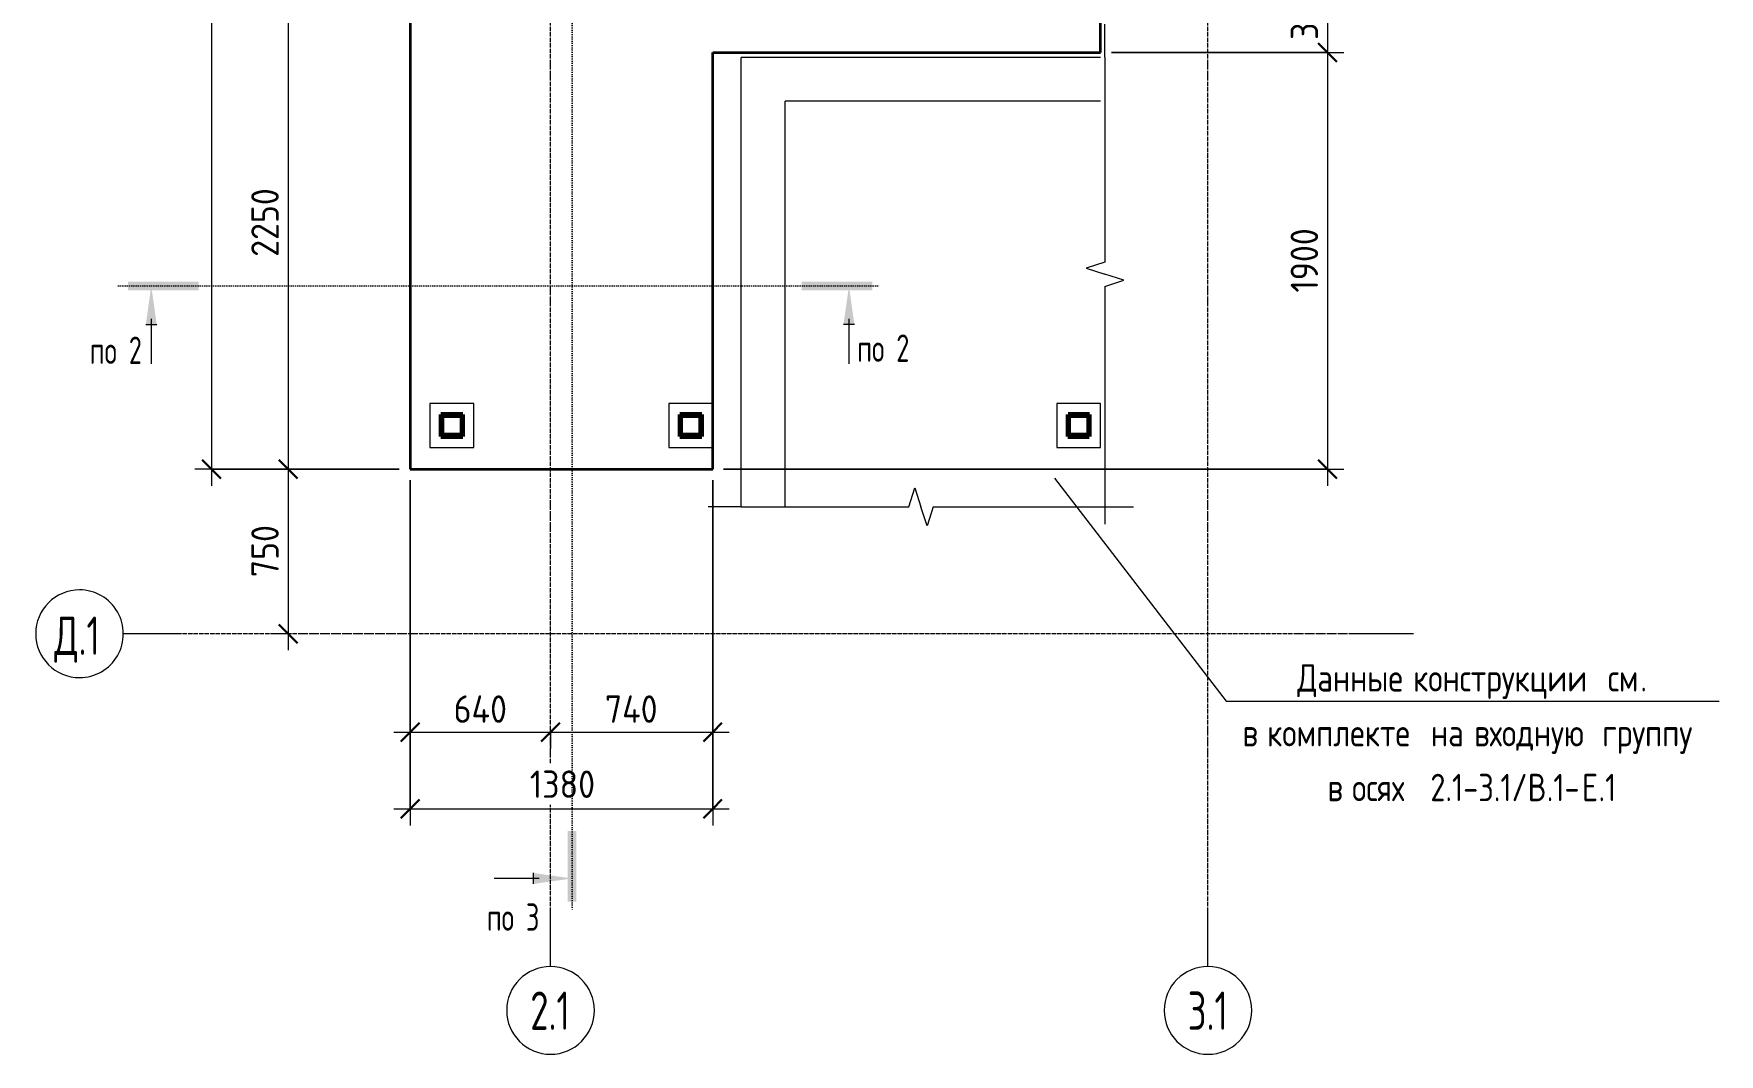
# Model space of a CAD drawing. Header units: millimetres. Extents: x 573 to 56472, y -2796 to 52567.
# Drawn here: x 28262 to 35953, y 43477 to 48131 of the extents above; entities that cross this region are included whole.
import ezdxf

# ---------------------------------------------------------------- set-up
doc = ezdxf.new("R2010")
doc.units = ezdxf.units.MM
for name, pattern in [('01 Штриховая _2 мм_', [3, 2, -1]), ('01 Штриховая _4 мм_', [6, 3.5, -2.5]), ('02 Штрихпунктирная _20 мм_', [25, 20, -2.5, 0, -2.5]), ('04 Пунктир 10мм', [10, 0, -10])]:
    doc.linetypes.add(name, pattern=pattern)
for name, color, linetype, lineweight in [('AA_Dim', 7, 'Continuous', 9), ('AA_Dim-50', 7, 'Continuous', 9), ('AA_Linii', 7, 'Continuous', 9), ('AA_Oformlenie', 7, 'Continuous', 9), ('AA_Razrez', 7, 'Continuous', 9), ('AA_Vinoska', 7, 'Continuous', 9), ('AF_Perekritie_Опалубка', 253, 'Continuous', 20), ('KR_Colonna_KG', 7, 'Continuous', 20), ('Оси', 7, 'Continuous', 9)]:
    doc.layers.add(name, color=color, linetype=linetype, lineweight=lineweight)
doc.styles.add('GOST Common', font='GOST_Common.ttf', dxfattribs={"width": 0.85, "height": 125})
doc.styles.add('ISOCPEUR', font='isocpeur.TTF', dxfattribs={"width": 0.7, "height": 175})
doc.styles.add('ISOCPEUR_1', font='isocpeur.TTF', dxfattribs={"width": 0.9, "height": 125})
doc.styles.add('ISOCPEUR_3', font='isocpeur.TTF', dxfattribs={"width": 0.7, "height": 125})
doc.dimstyles.new('00_Точн_3_знака__прозр_', dxfattribs={"dimscale": 304.8, "dimtxt": 125.344371, "dimasz": 0.278871, "dimexe": 0.246063, "dimexo": 0.164042, "dimgap": 0.016404, "dimtad": 1, "dimdec": 3, "dimrnd": 0.001, "dimdsep": 46, "dimtxsty": 'ISOCPEUR_1', "dimblk1": 'OBLIQUE', "dimblk2": 'OBLIQUE', "dimsah": 1, "dimcen": 0.09, "dimdle": 0.246063, "dimazin": 0, "dimtfac": 1, "dimtdec": 4, "dimtix": 1, "dimtmove": 0, "dimatfit": 3, "dimfxl": 1, "dimtvp": 1, "dimtolj": 1, "dimtzin": 0, "dimlwd": 18, "dimlwe": 18, "dimarcsym": 2})
doc.dimstyles.new('01_Точн_3_знака__непрозр_', dxfattribs={"dimscale": 304.8, "dimtxt": 125.344371, "dimasz": 0.278871, "dimexe": 0.246063, "dimexo": 0.164042, "dimgap": 0.04101, "dimtad": 1, "dimdec": 3, "dimrnd": 0.001, "dimdsep": 46, "dimtxsty": 'ISOCPEUR_1', "dimblk1": 'OBLIQUE', "dimblk2": 'OBLIQUE', "dimsah": 1, "dimcen": 0.09, "dimdle": 0.246063, "dimazin": 0, "dimtfac": 1, "dimtdec": 4, "dimtix": 1, "dimtmove": 0, "dimatfit": 3, "dimfxl": 1, "dimtvp": 1, "dimtfill": 1, "dimtolj": 1, "dimtzin": 0, "dimlwd": 18, "dimlwe": 18, "dimarcsym": 2})

# ---------------------------------------------------------------- blocks, each defined once
blk = doc.blocks.new('243_Профиль гнутый сварной квадратный _НесКол_2ур_ - 100х5-3712451-Схема расположения перекрытия на отм_ -0_070 входной группы в осях 1_1-3_1_Д_1-Ж_1')
at = {"layer": 'KR_Colonna_KG', "linetype": '01 Штриховая _4 мм_', "lineweight": 9}
h = blk.add_hatch(color=256, dxfattribs=at)
h.paths.add_polyline_path([(-50, -50), (50, -50), (50, 50), (-50, 50)])
h.paths.add_polyline_path([(45, -45), (-45, -45), (-45, 45), (45, 45)])
at = {"layer": 'KR_Colonna_KG', "linetype": '01 Штриховая _2 мм_', "lineweight": 60}
for p, q in [((-50, 50), (-50, -50)), ((50, 50), (-50, 50)), ((-45, -45), (-45, 45)), ((-45, 45), (45, 45)), ((45, 45), (45, -45)), ((50, -50), (50, 50)), ((-50, -50), (50, -50)), ((45, -45), (-45, -45))]:
    blk.add_line(p, q, dxfattribs=at)
blk = doc.blocks.new('011_ЛинияОбрыва _ЭлУзла_Линия_ - Тип 1-3731940-Схема расположения перекрытия на отм_ -0_070 входной группы в осях 1_1-3_1_Д_1-Ж_1')
at = {"layer": 'AA_Oformlenie'}
for p, q in [((0, 0), (765, 0)), ((876.3, 0), (1640, 0))]:
    blk.add_line(p, q, dxfattribs=at)
blk = doc.blocks.new('011_ЛинияОбрыва _ЭлУзла_Линия_ - Тип 1-3731897-Схема расположения перекрытия на отм_ -0_070 входной группы в осях 1_1-3_1_Д_1-Ж_1')
at = {"layer": 'AA_Oformlenie'}
for p, q in [((0, 0), (935, 0)), ((1046.3, 0), (1980, 0))]:
    blk.add_line(p, q, dxfattribs=at)
blk = doc.blocks.new('Ось сетки - d_4мм-2765513-Схема расположения перекрытия на отм_ -0_070 входной группы в осях 1_1-3_1_Д_1-Ж_1')
at = {"layer": 'Оси'}
for start, end in [(360, 180), (360, 180), (180, 360), (180, 360)]:
    blk.add_arc((0, 0), 4, start, end, dxfattribs=at)
blk = doc.blocks.new('DIMBLOCK68-Схема расположения перекрытия на отм_ -0_070 входной группы в осях 1_1-3_1_Д_1-Ж_1')
at = {"layer": 'AA_Dim-50', "lineweight": 18}
for p, q in [((29433.2, 48395), (29348.1, 48395)), ((29423.1, 48395), (29423.1, 46145)), ((29423.1, 48395), (29433.2, 48395)), ((29930.4, 46145), (29348.1, 46145)), ((29423.1, 46145), (29930.4, 46145))]:
    blk.add_line(p, q, dxfattribs=at)
at = {"layer": 'AA_Dim-50', "lineweight": 30}
for p, q in [((29423.1, 48395), (29380.6, 48437.5)), ((29423.1, 48395), (29465.6, 48352.5)), ((29423.1, 46145), (29380.6, 46187.5)), ((29423.1, 46145), (29465.6, 46102.5))]:
    blk.add_line(p, q, dxfattribs=at)
at = {"layer": 'AA_Dim-50', "color": 0, "lineweight": 18, "insert": (29255.3, 47113.9), "char_height": 125, "width": 374.614, "attachment_point": 1, "rotation": 90, "line_spacing_factor": 1.135194, "style": 'ISOCPEUR_1'}
blk.add_mtext('2250', dxfattribs=at)
blk = doc.blocks.new('_Oblique')
at = {"color": 0, "linetype": 'ByBlock', "lineweight": -2}
blk.add_line((-0.5, -0.5), (0.5, 0.5), dxfattribs=at)
blk = doc.blocks.new('DIMBLOCK69-Схема расположения перекрытия на отм_ -0_070 входной группы в осях 1_1-3_1_Д_1-Ж_1')
at = {"layer": 'AA_Dim-50', "lineweight": 30}
for p, q in [((29423.1, 46145), (29380.6, 46187.5)), ((29423.1, 46145), (29465.6, 46102.5)), ((29423.1, 45395), (29380.6, 45437.5)), ((29423.1, 45395), (29465.6, 45352.5))]:
    blk.add_line(p, q, dxfattribs=at)
at = {"layer": 'AA_Dim-50', "lineweight": 18}
for p, q in [((29930.4, 46145), (29348.1, 46145)), ((29423.1, 46145), (29423.1, 45320)), ((29423.1, 46145), (29930.4, 46145)), ((29433.2, 45395), (29348.1, 45395)), ((29423.1, 45395), (29433.2, 45395))]:
    blk.add_line(p, q, dxfattribs=at)
at = {"layer": 'AA_Dim-50', "color": 0, "lineweight": 18, "insert": (29255.3, 45652.9), "char_height": 125, "width": 280.961, "attachment_point": 1, "rotation": 90, "line_spacing_factor": 1.135194, "style": 'ISOCPEUR_1'}
blk.add_mtext('750', dxfattribs=at)
blk = doc.blocks.new('DIMBLOCK70-Схема расположения перекрытия на отм_ -0_070 входной группы в осях 1_1-3_1_Д_1-Ж_1')
at = {"layer": 'AA_Dim-50', "lineweight": 30}
for p, q in [((29073.1, 50965), (29030.6, 51007.5)), ((29073.1, 50965), (29115.6, 50922.5)), ((29073.1, 46145), (29030.6, 46187.5)), ((29073.1, 46145), (29115.6, 46102.5))]:
    blk.add_line(p, q, dxfattribs=at)
at = {"layer": 'AA_Dim-50', "lineweight": 18}
for p, q in [((29073.1, 51040), (29073.1, 46070)), ((30530.4, 50965), (28998.1, 50965)), ((29073.1, 50965), (30530.4, 50965)), ((29930.4, 46145), (28998.1, 46145)), ((29073.1, 46145), (29930.4, 46145))]:
    blk.add_line(p, q, dxfattribs=at)
at = {"layer": 'AA_Dim-50', "color": 0, "lineweight": 18, "insert": (28905.3, 48394.2), "char_height": 125, "width": 385.966, "attachment_point": 1, "rotation": 90, "line_spacing_factor": 1.135194, "style": 'ISOCPEUR_1'}
blk.add_mtext('4820', dxfattribs=at)
blk = doc.blocks.new('DIMBLOCK71-Схема расположения перекрытия на отм_ -0_070 входной группы в осях 1_1-3_1_Д_1-Ж_1')
at = {"layer": 'AA_Dim-50', "lineweight": 18}
for p, q in [((29980.4, 46095), (29980.4, 44871.1)), ((29980.4, 44946.1), (29980.4, 46095)), ((29905.4, 44946.1), (30620.4, 44946.1)), ((30620.4, 44956.2), (30620.4, 44871.1)), ((30620.4, 44946.1), (30620.4, 44956.2))]:
    blk.add_line(p, q, dxfattribs=at)
at = {"layer": 'AA_Dim-50', "lineweight": 30}
for p, q in [((29980.4, 44946.1), (29937.9, 44903.6)), ((29980.4, 44946.1), (30022.9, 44988.6)), ((30620.4, 44946.1), (30577.9, 44903.6)), ((30620.4, 44946.1), (30662.9, 44988.6))]:
    blk.add_line(p, q, dxfattribs=at)
at = {"layer": 'AA_Dim-50', "color": 0, "lineweight": 18, "insert": (30178.6, 45113.9), "char_height": 125, "width": 292.313, "attachment_point": 1, "line_spacing_factor": 1.135194, "style": 'ISOCPEUR_1'}
blk.add_mtext('640', dxfattribs=at)
blk = doc.blocks.new('DIMBLOCK72-Схема расположения перекрытия на отм_ -0_070 входной группы в осях 1_1-3_1_Д_1-Ж_1')
at = {"layer": 'AA_Dim-50', "lineweight": 18}
for p, q in [((31360.4, 46095), (31360.4, 44871.1)), ((31360.4, 44946.1), (31360.4, 46095)), ((30620.4, 44956.2), (30620.4, 44871.1)), ((30620.4, 44946.1), (30620.4, 44956.2)), ((30620.4, 44946.1), (31435.4, 44946.1))]:
    blk.add_line(p, q, dxfattribs=at)
at = {"layer": 'AA_Dim-50', "lineweight": 30}
for p, q in [((30620.4, 44946.1), (30577.9, 44903.6)), ((30620.4, 44946.1), (30662.9, 44988.6)), ((31360.4, 44946.1), (31317.9, 44903.6)), ((31360.4, 44946.1), (31402.9, 44988.6))]:
    blk.add_line(p, q, dxfattribs=at)
at = {"layer": 'AA_Dim-50', "color": 0, "lineweight": 18, "insert": (30868.6, 45113.9), "char_height": 125, "width": 292.313, "attachment_point": 1, "line_spacing_factor": 1.135194, "style": 'ISOCPEUR_1'}
blk.add_mtext('740', dxfattribs=at)
blk = doc.blocks.new('DIMBLOCK73-Схема расположения перекрытия на отм_ -0_070 входной группы в осях 1_1-3_1_Д_1-Ж_1')
at = {"layer": 'AA_Dim-50', "lineweight": 18}
for p, q in [((29980.4, 46095), (29980.4, 44521.1)), ((29980.4, 44596.1), (29980.4, 46095)), ((31360.4, 46095), (31360.4, 44521.1)), ((31360.4, 44596.1), (31360.4, 46095)), ((29905.4, 44596.1), (31435.4, 44596.1))]:
    blk.add_line(p, q, dxfattribs=at)
at = {"layer": 'AA_Dim-50', "lineweight": 30}
for p, q in [((29980.4, 44596.1), (30022.9, 44638.6)), ((31360.4, 44596.1), (31402.9, 44638.6)), ((29980.4, 44596.1), (29937.9, 44553.6)), ((31360.4, 44596.1), (31317.9, 44553.6))]:
    blk.add_line(p, q, dxfattribs=at)
at = {"layer": 'AA_Dim-50', "color": 0, "lineweight": 18, "insert": (30526.2, 44771.4), "char_height": 125, "width": 346.234, "attachment_point": 1, "line_spacing_factor": 1.135194, "style": 'ISOCPEUR_1', "bg_fill": 3, "box_fill_scale": 1.25, "bg_fill_color": 256, "bg_fill_true_color": 13158600, "bg_fill_transparency": 0}
blk.add_mtext('1380', dxfattribs=at)
blk = doc.blocks.new('DIMBLOCK76-Схема расположения перекрытия на отм_ -0_070 входной группы в осях 1_1-3_1_Д_1-Ж_1')
at = {"layer": 'AA_Dim-50', "lineweight": 18}
for p, q in [((34175.6, 48395), (34090.5, 48395)), ((34165.5, 48395), (34165.5, 48045)), ((34165.5, 48395), (34175.6, 48395)), ((33180.4, 48045), (34240.5, 48045)), ((34165.5, 48045), (33180.4, 48045))]:
    blk.add_line(p, q, dxfattribs=at)
at = {"layer": 'AA_Dim-50', "lineweight": 30}
for p, q in [((34165.5, 48395), (34123, 48437.5)), ((34165.5, 48395), (34208, 48352.5)), ((34165.5, 48045), (34123, 48087.5)), ((34165.5, 48045), (34208, 48002.5))]:
    blk.add_line(p, q, dxfattribs=at)
at = {"layer": 'AA_Dim-50', "color": 0, "lineweight": 18, "insert": (33997.7, 48102.9), "char_height": 125, "width": 280.961, "attachment_point": 1, "rotation": 90, "line_spacing_factor": 1.135194, "style": 'ISOCPEUR_1'}
blk.add_mtext('350', dxfattribs=at)
blk = doc.blocks.new('DIMBLOCK77-Схема расположения перекрытия на отм_ -0_070 входной группы в осях 1_1-3_1_Д_1-Ж_1')
at = {"layer": 'AA_Dim-50', "lineweight": 30}
for p, q in [((34165.5, 48045), (34123, 48087.5)), ((34165.5, 48045), (34208, 48002.5)), ((34165.5, 46145), (34123, 46187.5)), ((34165.5, 46145), (34208, 46102.5))]:
    blk.add_line(p, q, dxfattribs=at)
at = {"layer": 'AA_Dim-50', "lineweight": 18}
for p, q in [((33180.4, 48045), (34240.5, 48045)), ((34165.5, 48045), (33180.4, 48045)), ((34165.5, 48045), (34165.5, 46070)), ((31410.4, 46145), (34240.5, 46145)), ((34165.5, 46145), (31410.4, 46145))]:
    blk.add_line(p, q, dxfattribs=at)
at = {"layer": 'AA_Dim-50', "color": 0, "lineweight": 18, "insert": (33997.7, 46950.7), "char_height": 125, "width": 346.234, "attachment_point": 1, "rotation": 90, "line_spacing_factor": 1.135194, "style": 'ISOCPEUR_1'}
blk.add_mtext('1900', dxfattribs=at)
blk = doc.blocks.new('Разрез - Номер узла_ сзади-394133-Схема расположения перекрытия на отм_ -0_070 входной группы в осях 1_1-3_1_Д_1-Ж_1')
at = {"layer": 'AA_Razrez'}
for points in [[(7.33, 0.4), (7.33, -0.39), (0.87, -0.39), (0.87, 0.4)], [(3.5, -3.53), (2.5, -3.53), (3, 0)]]:
    blk.add_hatch(color=256, dxfattribs=at).paths.add_polyline_path(points)
for p, q in [((3, -3), (3, -7.1)), ((2.5, -3.53), (3.5, -3.53))]:
    blk.add_line(p, q, dxfattribs=at)
blk = doc.blocks.new('Разрез - Номер узла_ спереди-394134-Схема расположения перекрытия на отм_ -0_070 входной группы в осях 1_1-3_1_Д_1-Ж_1')
at = {"layer": 'AA_Razrez'}
for points in [[(7.33, 0.4), (7.33, -0.39), (0.87, -0.39), (0.87, 0.4)], [(3.5, -3.53), (2.5, -3.53), (3, 0)]]:
    blk.add_hatch(color=256, dxfattribs=at).paths.add_polyline_path(points)
for p, q in [((3, -3), (3, -7.1)), ((2.5, -3.53), (3.5, -3.53))]:
    blk.add_line(p, q, dxfattribs=at)
blk = doc.blocks.new('010_Текст с выноской - Текст 3 строки-3731975-Схема расположения перекрытия на отм_ -0_070 входной группы в осях 1_1-3_1_Д_1-Ж_1')
at = {"layer": 'AA_Vinoska'}
blk.add_line((-22.5, 0), (22.5, 0), dxfattribs=at)

msp = doc.modelspace()

# ---------------------------------------------------------------- linework, layer by layer
at = {"layer": 'AA_Linii', "linetype": '01 Штриховая _2 мм_', "lineweight": 20}
for p, q in [((31490.4423, 45975.4645), (31490.4423, 48025)), ((31490.4423, 48025), (33130.4423, 48025)), ((31690.4423, 47825), (33130.4423, 47825)), ((31690.4423, 45973.4921), (31690.4423, 47825))]:
    msp.add_line(p, q, dxfattribs=at)
at = {"layer": 'AA_Linii', "lineweight": 20}
for p, q in [((30270.4423, 46445), (30070.4423, 46445)), ((30070.4423, 46445), (30070.4423, 46245)), ((30270.4423, 46245), (30270.4423, 46445)), ((31360.4423, 46445), (31160.4423, 46445)), ((31160.4423, 46445), (31160.4423, 46245)), ((31360.4423, 46245), (31360.4423, 46445)), ((33130.4423, 46445), (32930.4423, 46445)), ((32930.4423, 46445), (32930.4423, 46245)), ((33130.4423, 46245), (33130.4423, 46445)), ((30070.4423, 46245), (30270.4423, 46245)), ((31160.4423, 46245), (31360.4423, 46245)), ((32930.4423, 46245), (33130.4423, 46245))]:
    msp.add_line(p, q, dxfattribs=at)
at = {"layer": 'AA_Razrez', "linetype": '04 Пунктир 10мм'}
msp.add_line((28648.7653, 46981.253), (32132.2375, 46981.253), dxfattribs=at)
at = {"layer": 'AA_Vinoska'}
for p, q in [((33150.4423, 48025), (33150.4423, 48175)), ((33150.4423, 47090), (33063.8398, 47062.5)), ((33063.8398, 47062.5), (33150.4423, 47035)), ((33237.0925, 47006.8457), (33150.4423, 47035)), ((33150.4423, 46978.6913), (33237.0925, 47006.8457)), ((32920.0811, 46104.6206), (33703.4493, 45087.2702)), ((32255.4423, 45973.4921), (32282.9423, 46060.0947)), ((32282.9423, 46060.0947), (32310.4423, 45973.4921)), ((33150.4423, 46045), (33150.4423, 45895)), ((31490.4423, 45973.4921), (31340.4423, 45973.4921)), ((32338.5967, 45886.842), (32310.4423, 45973.4921)), ((32366.751, 45973.4921), (32338.5967, 45886.842)), ((33130.4423, 45973.4921), (33280.4423, 45973.4921))]:
    msp.add_line(p, q, dxfattribs=at)
at = {"layer": 'AF_Perekritie_Опалубка', "lineweight": 35}
for p, q in [((33130.4423, 48045), (33130.4423, 50965)), ((29980.4423, 49475), (29980.4423, 46145)), ((31360.4423, 46145), (31360.4423, 48045)), ((31360.4423, 48045), (33130.4423, 48045)), ((29980.4423, 46145), (31360.4423, 46145))]:
    msp.add_line(p, q, dxfattribs=at)
at = {"layer": 'Оси', "linetype": '02 Штрихпунктирная _20 мм_'}
for p, q in [((30620.4423, 44127.3438), (30620.4423, 51916.8884)), ((33620.4423, 44127.3438), (33620.4423, 51916.8884)), ((34307.7063, 45395), (28921.2993, 45395))]:
    msp.add_line(p, q, dxfattribs=at)
at = {"layer": 'Оси'}
for p, q in [((28921.2993, 45395), (28671.2993, 45395)), ((34557.7063, 45395), (34307.7063, 45395)), ((30620.4423, 43877.3438), (30620.4423, 44127.3438)), ((33620.4423, 43877.3438), (33620.4423, 44127.3438))]:
    msp.add_line(p, q, dxfattribs=at)

# ---------------------------------------------------------------- block references
at = {"layer": 'AA_Oformlenie', "rotation": 269.9999999999999}
msp.add_blockref('011_ЛинияОбрыва _ЭлУзла_Линия_ - Тип 1-3731897-Схема расположения перекрытия на отм_ -0_070 входной группы в осях 1_1-3_1_Д_1-Ж_1', (33150.4423, 48025), dxfattribs=at)
at = {"layer": 'AA_Oformlenie'}
msp.add_blockref('011_ЛинияОбрыва _ЭлУзла_Линия_ - Тип 1-3731940-Схема расположения перекрытия на отм_ -0_070 входной группы в осях 1_1-3_1_Д_1-Ж_1', (31490.4423, 45973.4921), dxfattribs=at)
at = {"layer": 'AA_Razrez', "xscale": 49.99999999999998, "yscale": 49.99999999999998, "zscale": 49.99999999999998}
msp.add_blockref('Разрез - Номер узла_ спереди-394134-Схема расположения перекрытия на отм_ -0_070 входной группы в осях 1_1-3_1_Д_1-Ж_1', (28648.7653, 46981.253), dxfattribs=at)
at = {"layer": 'AA_Razrez', "extrusion": (0, 0, -1), "xscale": 49.99999999999998, "yscale": 49.99999999999998, "zscale": 49.99999999999998}
msp.add_blockref('Разрез - Номер узла_ сзади-394133-Схема расположения перекрытия на отм_ -0_070 входной группы в осях 1_1-3_1_Д_1-Ж_1', (-32132.2375, 46981.253), dxfattribs=at)
at = {"layer": 'AA_Vinoska', "xscale": 50, "yscale": 50, "zscale": 50}
msp.add_blockref('010_Текст с выноской - Текст 3 строки-3731975-Схема расположения перекрытия на отм_ -0_070 входной группы в осях 1_1-3_1_Д_1-Ж_1', (34828.4493, 45087.2702), dxfattribs=at)
at = {"layer": 'KR_Colonna_KG', "linetype": '01 Штриховая _2 мм_'}
for p in [(30170.4423, 46345), (31260.4423, 46345), (33030.4423, 46345)]:
    msp.add_blockref('243_Профиль гнутый сварной квадратный _НесКол_2ур_ - 100х5-3712451-Схема расположения перекрытия на отм_ -0_070 входной группы в осях 1_1-3_1_Д_1-Ж_1', p, dxfattribs=at)
at = {"layer": 'Оси', "xscale": 49.99999999999998, "yscale": 49.99999999999998, "zscale": 49.99999999999998, "rotation": 89.99999999999984}
msp.add_blockref('Ось сетки - d_4мм-2765513-Схема расположения перекрытия на отм_ -0_070 входной группы в осях 1_1-3_1_Д_1-Ж_1', (28471.2993, 45395), dxfattribs=at)
at = {"layer": 'Оси', "xscale": 49.99999999999998, "yscale": 49.99999999999998, "zscale": 49.99999999999998}
for p in [(30620.4423, 43677.3438), (33620.4423, 43677.3438)]:
    msp.add_blockref('Ось сетки - d_4мм-2765513-Схема расположения перекрытия на отм_ -0_070 входной группы в осях 1_1-3_1_Д_1-Ж_1', p, dxfattribs=at)

# ---------------------------------------------------------------- texts
at = {"layer": 'AA_Razrez', "char_height": 125, "attachment_point": 1, "style": 'ISOCPEUR_3'}
for s, insert, width in [('по', (28517.894, 46750.2251), 151.518937), ('\\fISOCPEUR|b0|i0|c204|p34|;\\W.7; ', (28642.9097, 46750.2251), 64.535844), ('\\fISOCPEUR|b0|i0|c204|p34|;\\W.7;2', (28696.1571, 46750.2251), 75.759469), ('по', (32019.8587, 46759.8122), 151.518937), ('\\fISOCPEUR|b0|i0|c204|p34|;\\W.7; ', (32144.8743, 46759.8122), 64.535844), ('\\fISOCPEUR|b0|i0|c204|p34|;\\W.7;2', (32198.1217, 46759.8122), 75.759469), ('\\fISOCPEUR|b0|i0|c204|p34|;\\W.7; ', (30454.9968, 44165.437), 64.535844), ('\\fISOCPEUR|b0|i0|c204|p34|;\\W.7;3', (30508.2442, 44165.437), 75.759469), ('по', (30329.9812, 44165.437), 151.518937)]:
    msp.add_mtext(s, dxfattribs=dict(at, insert=insert, width=width))
at = {"layer": 'AA_Vinoska', "char_height": 125, "attachment_point": 1, "style": 'GOST Common'}
for s, insert, width in [('Данные', (34027.7634, 45256.3854), 596.255078), ('\\fGOST Common|b0|i0|c204|p34|;\\W.85; ', (34519.723, 45256.3854), 44.293234), ('\\fGOST Common|b0|i0|c204|p34|;\\W.85; ', (35408.0616, 45256.3854), 44.293234), ('конструкции', (34556.2686, 45256.3854), 1032.373078), ('см', (35444.6072, 45256.3854), 180.580109), ('\\fGOST Common|b0|i0|c204|p34|;\\W.85;.', (35593.6006, 45256.3854), 37.478891), ('\\fGOST Common|b0|i0|c204|p34|;\\W.85; ', (33853.5532, 45006.3854), 44.293234), ('\\fGOST Common|b0|i0|c204|p34|;\\W.85; ', (34601.3319, 45006.3854), 44.293234), ('\\fGOST Common|b0|i0|c204|p34|;\\W.85; ', (34798.1157, 45006.3854), 44.293234), ('\\fGOST Common|b0|i0|c204|p34|;\\W.85; ', (35382.8449, 45006.3854), 44.293234), ('\\fGOST Common|b0|i0|c204|p34|;\\W.85;в', (33777.6509, 45006.3854), 91.993641), ('комплекте', (33890.0988, 45006.3854), 862.014484), ('на', (34637.8775, 45006.3854), 194.208797), ('входную', (34834.6613, 45006.3854), 664.398516), ('группу', (35419.3905, 45006.3854), 551.961844), ('\\fGOST Common|b0|i0|c204|p34|;\\W.85;в', (34165.4634, 44756.3854), 91.993641), ('\\fGOST Common|b0|i0|c204|p34|;\\W.85; ', (34241.3657, 44756.3854), 44.293234), ('осях', (34277.9113, 44756.3854), 354.345875), (' 2.1-3.1/', (34570.2759, 44756.3854), 616.698109), ('\\fGOST Common|b0|i0|c204|p34|;\\W.85;В', (35079.1027, 44756.3854), 105.622328), ('.1-', (35166.2499, 44756.3854), 194.208797), ('\\fGOST Common|b0|i0|c204|p34|;\\W.85;Е', (35326.4881, 44756.3854), 91.993641), ('.1', (35402.3905, 44756.3854), 102.215156)]:
    msp.add_mtext(s, dxfattribs=dict(at, insert=insert, width=width))
at = {"layer": 'Оси', "char_height": 175, "attachment_point": 1, "style": 'ISOCPEUR'}
for s, insert, width in [('\\fISOCPEUR|b0|i0|c204|p34|;\\W.7;Д', (28355.9108, 45473.5763), 134.6835), ('.1', (28467.0358, 45473.5763), 120.653969), ('2.1', (30527.802, 43763.5741), 224.4725), ('3.1', (33527.802, 43763.5741), 224.4725)]:
    msp.add_mtext(s, dxfattribs=dict(at, insert=insert, width=width))

# ---------------------------------------------------------------- dimensions: what is measured, and where the dimension line sits
at = {"layer": 'AA_Dim', "lineweight": 18}
for base, p1, p2, override, picture, middle in [((29073.139, 46145), (30580.4423, 50965), (29980.4423, 46145), {"dimpost": '<>', "dimfxl": 4857.20084}, 'DIMBLOCK70-Схема расположения перекрытия на отм_ -0_070 входной группы в осях 1_1-3_1_Д_1-Ж_1', (29005.639, 48555)), ((29423.139, 46145), (29483.243, 48395), (29980.4423, 46145), {"dimpost": '<>', "dimfxl": 2304.280183}, 'DIMBLOCK68-Схема расположения перекрытия на отм_ -0_070 входной группы в осях 1_1-3_1_Д_1-Ж_1', (29355.639, 47270)), ((34165.5206, 48045), (34225.6247, 48395), (33130.4423, 48045), {"dimpost": '<>', "dimfxl": 1149.749699}, 'DIMBLOCK76-Схема расположения перекрытия на отм_ -0_070 входной группы в осях 1_1-3_1_Д_1-Ж_1', (34098.0206, 48220)), ((29423.139, 45395), (29980.4423, 46145), (29483.243, 45395), {"dimpost": '<>', "dimfxl": 899.837296}, 'DIMBLOCK69-Схема расположения перекрытия на отм_ -0_070 входной группы в осях 1_1-3_1_Д_1-Ж_1', (29355.639, 45770))]:
    dim = msp.add_linear_dim(base=base, p1=p1, p2=p2, angle=90, dimstyle='00_Точн_3_знака__прозр_', override=override, dxfattribs=at)
    dim.commit()
    dim.dimension.update_dxf_attribs({"geometry": picture, "text_midpoint": middle})
for base, p1, p2, override, picture, middle in [((30620.4423, 44946.0845), (29980.4423, 46145), (30620.4423, 45006.1885), {"dimpost": '<>', "dimfxl": 1306.327512}, 'DIMBLOCK71-Схема расположения перекрытия на отм_ -0_070 входной группы в осях 1_1-3_1_Д_1-Ж_1', (30300.4423, 45013.5845)), ((31360.4423, 44946.0845), (30620.4423, 45006.1885), (31360.4423, 46145), {"dimpost": '<>', "dimfxl": 1358.120602}, 'DIMBLOCK72-Схема расположения перекрытия на отм_ -0_070 входной группы в осях 1_1-3_1_Д_1-Ж_1', (30990.4423, 45013.5845))]:
    dim = msp.add_linear_dim(base=base, p1=p1, p2=p2, dimstyle='00_Точн_3_знака__прозр_', override=override, dxfattribs=at)
    dim.commit()
    dim.dimension.update_dxf_attribs({"geometry": picture, "text_midpoint": middle})

# ---------------------------------------------------------------- next in the draw order: dimensions: what is measured, and where the dimension line sits
dim = msp.add_linear_dim(base=(31360.4423, 44596.0845), p1=(29980.4423, 46145), p2=(31360.4423, 46145), dimstyle='01_Точн_3_знака__непрозр_', override={"dimpost": '<>', "dimfxl": 1380}, dxfattribs=at)
dim.commit()
dim.dimension.update_dxf_attribs({"geometry": 'DIMBLOCK73-Схема расположения перекрытия на отм_ -0_070 входной группы в осях 1_1-3_1_Д_1-Ж_1', "text_midpoint": (30670.4423, 44671.0845)})

# ---------------------------------------------------------------- next in the draw order: linework, layer by layer
at = {"layer": 'AA_Razrez', "linetype": '04 Пунктир 10мм'}
msp.add_line((30718.6876, 52511.2655), (30718.6876, 44129.0426), dxfattribs=at)

# ---------------------------------------------------------------- next in the draw order: block references
at = {"layer": 'AA_Razrez', "extrusion": (0, 0, -1), "xscale": 49.99999999999998, "yscale": 49.99999999999998, "zscale": 49.99999999999998, "rotation": 90.00000000000053}
msp.add_blockref('Разрез - Номер узла_ сзади-394133-Схема расположения перекрытия на отм_ -0_070 входной группы в осях 1_1-3_1_Д_1-Ж_1', (-30718.6876, 44129.0426), dxfattribs=at)

# ---------------------------------------------------------------- next in the draw order: dimensions: what is measured, and where the dimension line sits
at = {"layer": 'AA_Dim', "lineweight": 18}
dim = msp.add_linear_dim(base=(34165.5206, 46145), p1=(33130.4423, 48045), p2=(31360.4423, 46145), angle=90, dimstyle='00_Точн_3_знака__прозр_', override={"dimpost": '<>', "dimfxl": 2596.709456}, dxfattribs=at)
dim.commit()
dim.dimension.update_dxf_attribs({"geometry": 'DIMBLOCK77-Схема расположения перекрытия на отм_ -0_070 входной группы в осях 1_1-3_1_Д_1-Ж_1', "text_midpoint": (34098.0206, 47095)})

doc.saveas('drawing.dxf')
